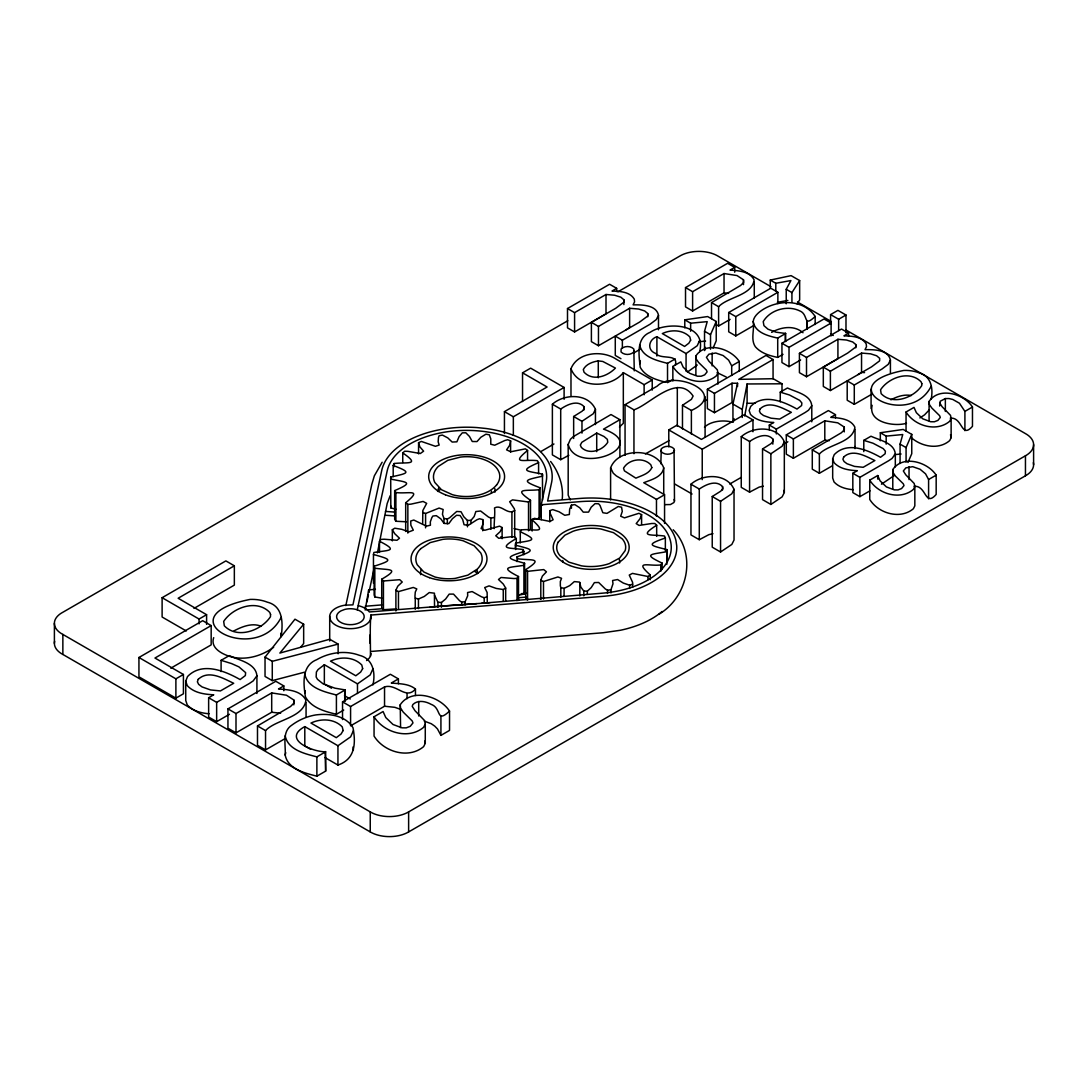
<?xml version="1.0" encoding="UTF-8"?>
<svg xmlns="http://www.w3.org/2000/svg" width="1088" height="1088" viewBox="0 0 1088 1088"><rect width="100%" height="100%" fill="white"/><g stroke="black" fill="none" stroke-linecap="round" stroke-linejoin="round"><path stroke-width="1.5" d="M481.671 603.282L602.262 593.191A80.05 46.213 0 0 0 670.48 541.022A80.05 46.213 0 0 0 580.122 501.636L541.253 504.778L541.253 519.67M457.3 604.846L455.097 605.227L489.94 602.67M606.002 294.494L606.002 313.806L574.586 331.949L567.501 327.869L567.501 308.543L574.586 312.637L606.002 294.494L614.557 295.215L620.813 297.174L623.873 299.758L623.791 302.287L615.726 308.285L591.396 322.334L591.396 341.659L598.468 345.739L639.622 322.075L647.673 316.078L647.754 313.548L644.708 310.964L638.67 309.033L629.626 308.271L598.468 326.427L591.396 322.334M837.923 339.293L837.923 358.605L806.507 376.747L799.422 372.667L799.422 353.342L806.507 357.435L837.923 339.293L846.478 340.014L852.734 341.972L855.794 344.556L855.712 347.086L847.647 353.083L823.317 367.132L823.317 386.458L830.389 390.538L871.542 366.874L879.594 360.876L879.675 358.346L876.629 355.762L870.59 353.831L861.546 353.07L830.389 371.226L823.317 367.132M487.288 603.119L487.138 592.511L484.69 587.574L489.07 585.874L496.21 588.431L503.268 589.533L505.675 588.05L503.282 584.066L498.508 579.496L501.024 577.483L513.917 578.544L517.018 578.354L518.514 576.518C498.726 566.426 509.347 567.786 524.117 565.27L524.552 563.244C506.328 558.212 504.846 557.546 523.858 551.548L523.192 549.549C509.306 547.495 496.93 549.794 516.283 538.546L514.57 536.778L511.455 536.71L498.712 538.274L495.761 535.745L500.181 531.624L502.112 527.544L499.542 526.157L484.731 530.291L481.086 528.523L483.086 523.818L482.746 519.602L479.55 518.745L476.952 519.751L468.248 525.341L464.073 524.715L462.658 519.452L460.074 515.508L456.579 515.263L452.39 518.718L448.814 523.627L444.067 523.437L440.898 518.949L436.315 515.658L432.861 516.038L431.786 517.738L430.304 521.954L430.426 525.218L426.414 526.13L413.807 520.037L410.72 521.016L410.87 525.246L413.318 530.182L408.925 531.882L401.798 529.326L394.74 528.21L392.333 529.706L392.333 540.872M494.972 492.143L495.081 490.43A28.478 16.442 0 0 0 494.822 488.716M434.52 606.941L434.438 593.191L429.257 592.552L424.293 596.455L418.458 599.012L415.262 598.142L414.936 596.346L415.29 592.049L416.786 588.907L413.277 587.452L398.466 591.6L395.896 590.199L397.814 586.133L402.247 582.012L399.731 579.686L383.438 580.978L381.725 579.197C401.078 567.95 388.702 570.262 374.816 568.194L374.136 566.195C393.149 560.198 391.68 559.531 373.456 554.499L373.891 552.486C388.661 549.97 399.282 551.33 379.494 541.239L380.977 539.403L384.091 539.213L396.984 540.274L399.5 538.247L394.726 533.691L392.333 529.706M366.588 660.566A20.713 11.954 0 0 0 370.437 656.118C370.586 642.736 369.743 628.782 370.872 615.06L603.024 596.346A85.571 49.409 0 0 0 676.722 545.727L675.947 540.586A85.571 49.409 0 0 0 579.36 498.481L547.618 501.038L551.548 482.678A85.571 49.409 0 0 0 485.955 428.482L477.129 427.584A85.571 49.409 0 0 0 381.711 470.546L352.934 604.86L344.869 605.186A20.713 11.954 0 0 0 335.866 625.233A20.713 11.954 0 0 0 370.437 619.711L370.872 615.06M422.661 523.532L422.824 510.544L426.673 503.363L423.123 501.446L410.951 504.152L407.85 504.37L405.688 502.765C423.314 488.308 408.095 494.21 395.882 492.524L394.672 490.606C414.61 482.052 406.858 482.378 390.823 479.114L390.701 477.088C407.714 473.144 412.91 472.886 393.19 465.474L394.169 463.515C407.034 461.951 421.083 465.61 402.75 452.921L404.722 451.234L407.85 451.33L420.294 453.533L423.613 451.166L419.846 446.842L418.567 442.68L421.342 441.429L435.445 446.311L439.158 445.046L438.165 441.837L438.478 437.539L439.076 435.758L442.381 435.064L447.807 437.906L452.159 442.054L456.892 441.823L459.095 436.642L462.291 432.847L465.814 432.779L469.445 436.438L472.26 441.51L477.006 441.565L480.855 437.254L485.928 434.207L489.314 434.778L490.797 438.913L490.77 444.23L494.714 445.223L504.832 440.49L507.674 439.729L510.598 440.871L510.598 452.05M510.598 440.871L509.796 445.074L506.586 449.861L510.707 451.778L525.409 448.854L527.571 450.459L527.571 460.047M562.251 499.161C563.584 485.697 558.851 472.07 550.623 461.475M515.372 548.366L515.63 543.143C531.08 540.246 540.219 541.008 520.282 531.76L521.614 529.883C533.501 528.346 548.964 534.902 532.127 519.874L534.398 518.323L549.943 521.438L553.126 519.751L549.794 512.489L549.753 510.68L552.758 509.606L559.055 511.754L564.781 515.29L569.337 514.502L569.663 509.184L571.445 505.09L574.872 504.601L579.727 507.77L583.263 512.149L588.554 512.122L591.178 507.212L595.068 503.635L598.577 503.785L599.991 505.39L602.847 512.734L607.009 513.373L618.31 506.464L621.574 507.239L622.282 511.442L620.677 516.202L624.458 517.861L638.901 513.305L641.594 514.624L641.594 524.198M666.767 564.454L667.026 549.644C649.441 545.238 645.905 544.748 665.353 537.989L664.51 536.017C651.209 534.235 637.826 537.268 656.676 525.218L654.813 523.491L651.698 523.505L639.105 525.436L636.194 523.6L640.016 518.745L641.594 514.624M370.872 618.487L371.076 617.141M610.599 499.977L610.599 467.894C618.174 447.494 655.982 447.508 663.721 467.854L663.721 494.877M625.056 455.342L625.056 404.668L657.247 386.09C673.798 369.417 729.599 393.135 691.383 410.434L682.475 405.294L682.475 428.93M663.721 467.854C662.32 477.115 651.141 479.767 643.77 482.718L664.564 494.727L664.564 523.437M742.247 417.479L742.247 409.442L747.102 383.969L782 383.792L782 391.843M744.682 416.01L747.102 403.281L747.102 383.969M570.262 499.99L568.181 495.081L568.181 444.407L570.452 439.239L573.403 436.574L610.994 414.542L619.902 419.682L619.902 456.838M345.834 605.581L371.756 484.554L374.34 475.85L382.146 462.237M357.258 609.797A13.804 7.97 0 0 0 353.219 608.913L351.791 608.777A13.804 7.97 0 0 0 344.733 609.43L341.129 610.803A13.804 7.97 0 0 0 340.15 622.05L342.298 623.166A13.804 7.97 0 0 0 357.326 623.601A13.804 7.97 0 0 0 364.113 615.849L363.882 615.033A13.804 7.97 0 0 0 362.331 612.707L361.529 612A13.804 7.97 0 0 0 358.469 610.246L357.258 609.797L387.178 470.941A80.05 46.213 0 0 1 476.462 430.739A80.05 46.213 0 0 1 546.067 482.283L541.253 504.778M365.174 610.082L368.682 589.873L375.414 589.329M377.427 552.867L387.178 503.513L390.17 495.693M366.928 601.909L368.438 594.85M369.022 592.103L373.769 569.976M518.609 595.245L524.117 594.007L524.552 591.994L524.552 563.244M353.396 730.687L350.635 736.834L337.946 745.742L304.803 726.607C281.357 739.35 312.963 752.066 325.652 751.794L325.652 771.12L316.88 776.179C304.912 773.078 287.885 769.175 285.192 755.099C285.94 745.035 281.642 731.612 291.992 725.03C298.914 719.916 306.993 716.434 315.479 714.979C328.603 713.143 345.617 715.346 352.988 727.709C356.048 743.702 355.042 759.261 337.946 765.054L324.972 757.574M285.192 755.099L285.722 752.665M343.726 710.07L336.41 714.286C324.945 711.498 311.481 707.948 305.388 696.837C303.375 683.59 301.498 665.734 316.717 659.682C329.419 652.365 345.331 650.134 359.23 655.262C372.98 658.526 375.741 672.615 372.939 684.896M304.735 693.206L305.266 690.771M666.101 382.296C656.445 379.93 645.293 376.611 640.234 367.295C638.887 355.082 635.922 338.028 650.202 332.275C666.4 321.314 706.901 323.054 699.679 351.574M639.649 364.099L640.356 360.89M370.437 656.118L371.076 653.643M732.945 421.763L732.945 404.07L737.542 383.262L732.034 383.221L714.449 393.38L707.363 389.3L707.363 408.612L714.449 412.692L732.034 402.533L732.034 383.221M733.298 421.777L734.006 418.581M783.02 354.334L777.716 357.394C769.583 355.776 761.015 353.219 755.358 346.759C750.326 339.442 754.691 329.678 753.195 321.518C753.59 317.519 756.473 314.5 759.41 312.038C775.322 299.445 802.998 298.071 815.17 316.458L815.17 324.496M515.372 545.183C532.943 549.59 536.493 550.079 517.045 556.838L517.888 558.81C531.189 560.592 544.571 557.559 525.722 569.609L527.571 571.336L543.742 569.582L546.448 571.839L542.382 576.082L540.804 580.203L543.497 581.522L557.926 576.966L561.558 578.313L560.334 581.509L560.347 585.806L560.823 587.588L564.087 588.363L569.69 585.643L574.328 581.604L579.55 582.094L580.883 587.166L583.807 591.042L583.807 595.83M372.939 668.794L370.178 674.941L357.476 683.849L324.346 664.714L318.022 669.582L316.39 672.03L316.146 676.954L317.465 679.306L322.973 683.754L334.914 688.174L345.195 689.914L345.195 701.175M699.679 340.313L697.245 345.712L686.066 353.559L656.907 336.722C648.598 339.374 646.639 350.241 655.71 353.464C661.15 360.114 678.926 353.029 675.254 365.323M570.982 395.746L570.982 368.723C577.66 351.873 602.494 349.874 616.338 359.258L652.229 379.97L652.229 390.102M568.847 455.314L560.701 459.694L552.378 454.893L552.378 404.219C564.482 393.475 588.336 393.122 595.449 409.346L593.246 413.753L581.971 421.314L573.648 416.5L573.648 438.464M734.033 489.355L731.83 493.775L720.555 501.323L712.232 496.522L712.232 547.182L720.555 551.997L731.83 544.435L734.033 540.029L734.033 489.355C726.92 473.13 703.066 473.484 690.962 484.228L690.962 534.902L699.285 539.716L708.9 534.63L712.994 533.718M784.326 441.81L782.122 446.216L770.862 453.778L762.538 448.963L762.538 499.637L770.862 504.438L782.122 496.89L784.326 492.483L784.326 441.81C777.226 425.585 753.372 425.938 741.254 436.682L741.254 487.356L749.578 492.157L759.206 487.084L763.3 486.159M705.432 347.358L704.534 350.554L704.534 331.242L707.214 321.64L690.635 323.204L684.787 319.831L684.787 327.882M900.075 463.447L900.075 444.135L902.754 434.534L886.176 436.111L880.328 432.738L880.328 440.776M281.166 617.318C255.993 667.529 161.894 616.774 250.118 599.42A26.955 15.558 0 0 1 267.281 602.154C283.274 606.016 283.07 623.438 281.166 636.63L280.908 633.148M931.165 386.186C909.01 430.358 826.214 385.71 903.842 370.437A23.718 13.695 0 0 1 918.952 372.83C930.974 375.822 933.45 388.321 931.165 399.065M213.697 637.65C209.807 648.57 223.625 654.935 232.152 657.098C246.609 660.362 261.882 655.901 273.646 647.278M906.481 423.259C894.254 426.999 867.857 422.416 872.141 405.334M283.818 690.758L283.818 685.93L278.514 688.99C288.13 689.71 300.9 690.363 305.918 700.155C303.606 717.93 276.121 719.372 265.54 730.592L257.489 725.941L257.489 745.253L265.54 749.904L285.301 738.494M734.699 272.204L734.699 267.376L730.021 270.082C738.48 270.708 749.727 271.293 754.134 279.915C752.107 295.542 727.913 296.806 718.61 306.694L711.525 302.6L711.525 318.689M835.462 417.874L835.462 414.65L830.783 417.357C839.256 417.982 850.49 418.567 854.896 427.19C852.87 442.816 828.675 444.094 819.373 453.968L812.287 449.874L812.287 469.186L819.373 473.28L832.306 465.814M494.183 528.632C493.979 522.24 495.258 513.522 494.523 507.96C500.602 504.492 505.471 512.53 511.918 511.795L514.692 510.544L514.325 508.749L509.646 501.731L512.502 499.868L528.537 501.99L530.509 500.303C512.176 487.614 526.225 491.273 539.09 489.709L540.07 487.75C520.35 480.338 525.545 480.08 542.558 476.136L542.436 474.11C526.402 470.846 518.636 471.172 538.587 462.618L537.377 460.7C525.164 459 509.932 464.916 527.571 450.459M660.81 463.746L661.327 448.746C664.646 445.522 670.806 445.468 674.057 448.8L674.492 501.038L673.907 502.547L670.412 504.56L665.122 504.628M939.638 406.042L940.195 401.254L945.35 398.575L948.994 398.548L952.789 399.459L959.453 403.24L964.906 411.386L972.468 407.007C963.941 393.774 939.121 386.43 929.084 401.431L929.084 420.743M634.263 350.581L633.692 352.09C630.387 355.3 624.281 355.232 621.044 351.982L621.112 348.962C624.417 345.739 630.578 345.685 633.828 349.03L634.263 370.858M674.492 450.364L673.907 451.874C670.616 455.083 664.51 455.002 661.273 451.751L660.81 450.242M209.073 713.769C201.144 713.13 192.862 710.981 187.272 704.97L185.735 700.468L185.735 681.156L187.517 676.573C202.055 661.45 224.849 670.929 240.108 679.565L245.358 675.553L245.63 672.629L238.911 666.862L231.526 663.571L221.095 660.334L221.095 671.609M853.21 489.695C846.233 489.151 838.943 487.247 834.034 481.957L832.674 477.999L832.674 458.687L834.238 454.648C847.035 441.347 867.095 449.684 880.518 457.286L885.142 453.764L885.387 451.18L883.211 448.596L872.97 443.21L863.79 440.368L863.79 451.629M710.518 349.18L710.518 334.696L716.217 321.49L707.662 316.554L684.787 319.831M713.048 348.146L716.217 340.802L716.217 321.49M906.073 462.074L906.073 447.59L911.758 434.384L903.203 429.447L880.328 432.738M907.963 462.509L911.758 453.696L911.758 434.384M221.095 660.334L229.282 655.615C238.789 660.185 255.802 663.122 256.918 675.77L253.191 680.898L249.356 683.482L216.648 702.358L208.638 697.734L208.638 717.046L216.648 721.67L229.446 714.286M780.259 401.798L780.259 392.142L787.467 387.994C795.831 392.006 810.791 394.59 811.784 405.715L808.506 410.23L805.134 412.502L776.342 429.121L769.298 425.054L769.298 429.882M863.79 440.368L870.985 436.22C879.362 440.232 894.322 442.816 895.315 453.941L892.038 458.456L888.665 460.727L859.874 477.346L852.829 473.28L852.829 492.592L859.874 496.658L869.951 490.851M531.923 519.316L539.09 518.446L540.07 516.501L540.07 487.75M449.534 711.09C435.798 723.914 441.878 708.166 431.242 704.398C425.734 701.284 417.846 699.625 412.855 704.562L412.216 706.33L415.018 710.75L424.592 720.582L425.272 724.037L423.64 727.287C408.653 740.017 383.819 732.646 374.054 716.747L383.085 711.538L385.778 717.55L393.013 724.486L401.962 727.831L406.218 727.858L410.23 726.322L412.991 722.922L412.162 720.895L403.294 712.178L400.574 708.288L400.234 704.752C411.631 687.711 439.824 696.048 449.534 711.09L449.534 730.402L440.926 735.379L437.471 728.933L434.738 726.131L431.242 723.71L424.293 721.14M425.272 724.037L425.272 743.349L423.64 746.613C408.653 759.329 383.819 751.958 374.054 736.073L374.054 716.747M739.269 361.474L731.694 365.84L728.661 360.182L723.18 355.572L715.795 353.015L708.941 354.185L706.438 357.286L708.9 361.162L717.318 369.825L717.93 372.858L716.489 375.727C703.297 386.92 681.442 380.433 672.846 366.452L680.802 361.869L683.169 367.146L689.534 373.266L697.408 376.203L701.162 376.23L704.684 374.87L707.118 371.878L706.384 370.097L698.578 362.426L696.198 358.999L695.885 355.898C705.922 340.898 730.742 348.228 739.269 361.474L739.269 371.13M936.17 475.157L928.594 479.522L925.562 473.851L920.081 469.254L912.696 466.684L905.842 467.867L903.339 470.968L905.801 474.844L914.219 483.507L914.831 486.54L913.39 489.41C900.198 500.602 878.342 494.115 869.747 480.134L877.703 475.538L880.07 480.828L886.434 486.934L894.309 489.872L898.062 489.913L901.585 488.553L904.019 485.561L903.285 483.779L895.478 476.109L893.098 472.682L892.786 469.567C902.822 454.58 927.629 461.91 936.17 475.157L936.17 494.469C924.61 507.457 926.677 485.085 913.961 486.309M939.638 402.818L942.099 406.708L950.518 415.358L951.13 418.404L949.688 421.274C936.496 432.466 914.641 425.979 906.046 411.998L914.002 407.402L916.368 412.692L922.746 418.798L930.621 421.736L934.361 421.777L937.883 420.417L940.318 417.425L939.583 415.643L931.777 407.973L929.397 404.546L929.084 401.431M951.13 418.404L951.13 437.716L949.688 440.586C938.522 450.296 920.856 446.542 910.71 437.104M616.665 291.557L616.665 288.334L612 291.04C619.779 291.298 629.734 291.598 634.29 299.118L634.576 301.879L633.094 304.871C641.702 304.762 656.295 304.694 658.498 315.275L656.322 319.546L650.053 324.238L622.363 340.218L615.278 336.124L615.278 355.45L620.949 358.714M848.586 336.355L848.586 333.146L843.921 335.838C851.7 336.097 861.655 336.396 866.211 343.917L866.497 346.678L865.014 349.67C873.623 349.561 888.216 349.493 890.419 360.074L888.243 364.344L881.974 369.036L854.284 385.016L847.198 380.936L847.198 400.248L854.284 404.328L871.774 394.237M786.23 303.797L786.23 289.313L790.908 280.568L775.798 283.288L770.263 280.078L770.263 288.13M610.953 592.933L610.953 589.737L612.993 583.766L612.598 580.502L617.603 579.537L623.329 583.073L629.639 585.222L632.631 584.147L632.59 582.338L629.258 575.076L632.454 573.39L647.986 576.504L650.27 574.954C633.42 559.926 648.897 566.481 660.783 564.944L662.116 563.067C642.178 553.819 651.304 554.581 666.767 551.67M465.147 604.901L465.147 601.705L467.69 595.802L467.582 592.538L472.151 591.573L481.494 596.809L484.201 597.72L487.288 596.727M791.928 302.246L791.928 292.59L799.653 280.568L791.098 275.631L770.263 280.078M797.069 303.892L799.653 299.88L799.653 280.568M929.465 409.686L924.555 414.854L919.877 417.928M304.395 672.234L272.272 680.626L265.037 676.45L265.037 657.125L294.97 619.194L303.661 624.199L303.661 643.525L300.56 647.292M303.661 624.199L279.861 653.072L329.732 639.254L338.123 644.11L338.123 653.766M470.968 523.573L470.968 520.377L474.164 516.569L475.85 511.537L480.624 511.006L488.444 517.018L490.865 518.16L494.183 517.453M894.241 475.524L881.47 484.201M652.229 379.97L644.123 384.649L623.329 372.64C610.749 388.457 578.544 388.906 570.982 368.723M619.466 426.999L623.329 423.314L623.329 372.64M697.245 365.024L687.358 372.123M583.807 591.042L587.33 591.192L591.206 587.615L594.374 582.61L598.672 582.474L605.322 588.948L607.526 590.226L610.953 589.737M659.042 614.176C687.63 597.135 697.122 554.758 673.214 529.774M434.52 595.109L437.934 602.249L441.429 602.494L445.618 599.026L449.194 594.116L453.506 594.102L459.598 600.753L461.693 602.099L465.147 601.705M864.566 372.626L861.546 372.382L858.092 374.558M626.171 329.759L629.626 327.583L629.626 308.271M567.501 308.543L609.593 284.254L616.665 288.334M567.8 320.742L62.859 612.258A25.99 15.001 0 0 0 62.859 634.426L62.859 654.446L370.246 831.926A26.738 15.436 0 0 0 408.626 831.926L1025.454 475.796A26.656 15.395 0 0 0 1033.355 462.672M617.848 291.842L679.687 256.142A26.493 15.286 0 0 1 718.053 256.142L771.011 286.715M522.539 401.54L522.539 372.83L530.645 368.152L564.101 387.464L564.101 399.296M728.606 293.379L724.037 292.849L692.607 310.991L685.522 306.898L685.522 287.586L727.614 263.296L734.699 267.376M186.279 630.972L162.112 617.018L162.112 597.706L225.869 560.905L234.342 565.801L234.342 585.113L193.977 608.41M685.522 287.586L692.607 291.679L724.037 273.537L737.011 275.563L743.498 279.793L743.553 282.54L740.615 285.478L711.525 302.6M234.342 565.801L178.133 598.25L206.598 614.693L206.598 624.349M504.438 433.582L504.438 411.631L547.101 387.002L522.539 372.83M504.438 411.631L513.346 416.772L564.101 387.464M634.018 352.798L639.853 349.438M552.378 404.219L560.701 409.034C567.229 404.614 577.374 399.568 583.97 406.586L584.229 408.694L582.162 411.169L573.648 416.5M753.195 325.87L735.787 335.92L728.702 331.826L728.702 312.514L770.794 288.225L777.866 292.305L777.866 303.579M162.112 597.706L199.063 619.045L206.598 614.693M211.167 625.586L154.958 658.036L183.423 674.478L183.423 693.79L175.889 698.142L138.938 676.818L138.938 657.492L202.694 620.69L211.167 625.586L211.167 644.898L170.802 668.195M715.768 324.36L718.61 326.006L730.102 319.369M728.702 312.514L735.787 316.608L777.866 292.305M639.649 344.787C642.029 357.177 657.002 360.618 667.529 363.338L675.254 358.877M540.899 451.534L553.942 443.999M672.683 379.685L667.529 382.663L667.529 363.338M625.056 404.668L633.95 409.809C649.835 404.695 677.334 372.762 693.11 396.059L691.41 399.35L682.475 405.294M596.714 433.078L581.822 442.313L580.312 445.101L581.359 447.426C589.098 455.124 602.507 450.636 607.77 442.258L607.335 439.321L604.003 436.492L596.714 433.078L596.714 451.656M619.902 419.682L603.514 429.148C652.922 446.406 576.654 476.258 568.181 444.407M138.938 657.492L175.889 678.83L183.423 674.478M753.195 321.518C754.922 332.67 768.278 336.015 777.716 338.082L785.672 333.486L785.672 341.537M785.672 333.486L776.03 332.18L768.006 329.202L763.939 325.652L763.218 321.626C770.073 309.794 787.426 304.858 799.721 310.882C808.969 314.459 802.686 328.182 815.17 316.458M830.579 324.265L830.579 314.609L837.923 310.366L845.988 315.017L845.988 332.724M800.632 359.951L789.018 366.656L781.946 362.562L781.946 343.25L824.024 318.961L831.11 323.041L831.11 335.92M707.363 389.3L765.979 355.45L773.065 359.53L773.065 378.855M781.946 343.25L789.018 347.344L831.11 323.041M830.579 314.609L838.644 319.26L845.988 315.017M773.065 359.53L738.738 379.358L773.187 378.706L782 383.792M799.422 353.342L841.514 329.052L848.586 333.146M668.78 446.801L668.78 429.91L676.872 425.245L701.42 439.416L744.07 414.786L752.978 419.927L752.978 431.746M208.638 697.734L213.738 694.797C204.34 694.321 194.004 692.934 187.272 685.658L185.735 681.156M645.361 453.9L669.202 440.531M280.622 713.252L271.701 712.232L236.001 732.85L227.95 728.198L227.95 708.886L275.781 681.278L283.818 685.93M227.95 708.886L236.001 713.538L271.701 692.92L286.457 695.218L293.828 700.019L293.882 703.147L290.55 706.493L257.489 725.941M668.78 429.91L702.236 449.235L752.978 419.927M769.298 425.054L773.786 422.47C765.517 422.049 756.418 420.825 750.502 414.419L749.142 410.462L750.706 406.422C763.504 393.122 783.564 401.458 796.987 409.061L801.611 405.538L801.856 402.954L799.694 400.37L789.439 394.985L780.259 392.142M741.254 436.682L749.578 441.483C756.119 437.077 766.265 432.031 772.847 439.049L773.106 441.157L771.038 443.632L762.538 448.963M610.599 467.894L613.265 473.198L616.338 475.918L656.472 499.392L664.564 494.727M829.382 440.654L824.799 440.123L793.37 458.266L786.298 454.186L786.298 434.86L828.376 410.57L835.462 414.65M304.735 673.894C307.428 687.97 324.455 691.886 336.41 694.974L345.195 689.914M690.962 484.228L699.285 489.042C705.813 484.622 715.958 479.577 722.554 486.594L722.813 488.716L720.746 491.178L712.232 496.522M783.537 444.285L787.862 441.796M786.298 434.86L793.37 438.954L824.799 420.811L837.774 422.838L844.261 427.067L844.315 429.814L841.378 432.752L812.287 449.874M342.53 719.576L342.53 701.869L390.361 674.261L398.412 678.912L398.412 683.74M729.776 483.997L741.377 477.292M342.53 701.869L350.581 706.52L384.54 686.922C396.386 683.196 405.892 700.4 415.453 689.044C408.734 683.482 399.459 683.89 391.299 683.006L398.412 678.912M401.486 709.675L394.808 707.322L384.54 706.234L350.581 725.832L350.581 706.52M285.192 735.787C287.885 749.863 304.912 753.766 316.88 756.867L325.652 751.794M852.829 473.28L857.317 470.696C849.034 470.274 839.95 469.05 834.034 462.645L832.674 458.687M950.259 418.173C962.989 416.949 960.908 439.321 972.468 426.319L972.468 407.007M62.859 634.426L370.246 811.893A26.738 15.436 0 0 0 408.626 811.893L1025.454 455.777A26.656 15.395 0 0 0 1025.454 433.609L846.015 330.018M422.661 512.353L425.585 513.495L439.09 508.069L443.156 509.483L442.462 514.311L443.945 518.446L447.331 519.003L449.616 517.779L456.715 511.469L460.999 511.714L463.814 516.773L467.446 520.445L470.968 520.377M233.92 630.89C242.094 626.647 252.226 622.472 261.324 626.334M890.895 399.826C897.083 396.522 904.278 394.101 911.336 395.529M771.623 332.37C781.021 326.998 794.349 324.863 802.998 332.751M539.934 505.866L542.558 504.886M540.246 598.89L541.484 598.522M265.037 657.125L272.272 661.314L338.123 644.11M598.278 360.903C592.593 361.814 586.065 364.126 583.304 369.553L584.038 372.205C593.137 381.67 607.498 376.244 615.427 368.084L602.779 361.461L598.278 360.903L598.278 377.794M777.308 302.328L787.889 300.424M396.182 608.886L383.438 609.715L381.725 607.947L381.725 579.197M704.29 400.506L706.683 400.153M430.195 607.05L476.707 603.636M698.918 341.741L705.554 341.115M894.458 454.634L901.095 454.009M365.174 606.261L381.67 604.928M521.138 593.681L526.225 593.273M366.819 609.96L383.33 608.627M517.752 597.788L526.225 597.108M455.097 605.023L369.362 611.959L368.764 611.198A20.713 11.954 0 0 0 359.638 606.016L358.319 605.676M370.872 651.467L603.024 632.754L620.391 630.265A85.571 49.409 0 0 0 662.089 611.483M406.395 521.791L395.882 521.261L394.672 519.357L394.672 490.606M747.102 403.281L755.412 403.24M385.492 511.428L395.434 512.135M385.492 515.25L395.434 515.97M381.806 598.169L374.816 596.945L374.136 594.946L374.136 566.195M521.261 530.278L514.026 528.537M717.06 372.626L726.254 377.019M396.127 509.374L390.823 507.865L390.701 505.825M500.752 536.887L502.534 537.758M786.23 289.313L791.928 292.59M797.477 302.002L831.314 321.531M830.579 333.921L833.272 335.471M704.534 331.242L710.518 334.696M900.075 444.135L906.073 447.59M732.945 404.07L742.247 409.442M674.587 483.942L692.05 494.02M331.541 688.187L324.346 684.039L324.346 664.714M344.515 695.681L350.268 699.013M310.57 749.251L304.803 745.919L304.803 726.607M325.652 771.12L325.19 751.522M674.057 499.474L674.492 501.038M783.89 490.362L784.326 492.483M950.518 434.67L951.13 437.716M424.81 741.05L425.272 743.349M352.988 747.021L353.396 749.999M400.574 727.6L400.234 704.752M854.896 446.502L855.032 448.637L855.032 429.325M1033.6 444.693L1033.6 464.726M1025.454 455.777L1025.454 475.796M964.906 411.386L964.906 430.698M945.35 398.575L945.35 411.441M928.594 479.522L928.594 498.834M914.831 486.54L914.831 505.852L913.39 508.722C900.198 519.914 878.342 513.427 869.747 499.446L869.747 480.134M909.038 466.711L909.038 479.59M906.046 411.998L906.046 431.31M895.315 453.941L895.315 466.82M892.786 469.567L892.786 488.879M890.419 360.074L890.419 372.939M886.176 436.111L886.176 444.149M878.07 475.755L878.07 478.978M877.703 475.538L877.703 478.761M871.08 389.178L871.08 408.49M861.546 353.07L861.546 372.382M859.874 477.346L859.874 496.658M855.794 344.556L855.794 347.779M854.284 385.016L854.284 404.328M844.261 427.067L844.261 431.895M838.644 319.26L838.644 330.534M830.389 371.226L830.389 390.538M824.799 420.811L824.799 440.123M819.373 453.968L819.373 473.28M811.784 405.715L811.784 421.818M807.228 321.042L807.228 329.093M806.806 320.81L806.806 328.848M806.507 357.435L806.507 376.747M793.37 438.954L793.37 458.266M789.018 347.344L789.018 366.656M785.25 333.254L785.25 341.292M777.716 338.082L777.716 357.394M776.342 429.121L776.342 433.949M775.798 283.288L775.798 291.326M772.847 439.049L772.847 444.122M770.862 453.778L770.862 504.438M754.27 282.05L754.27 298.153M749.578 441.483L749.578 492.157M743.498 279.793L743.498 284.621M737.542 383.262L737.542 386.485M735.787 316.608L735.787 335.92M731.694 365.84L731.694 375.496M724.037 273.537L724.037 292.849M722.554 486.594L722.554 489.981M720.555 501.323L720.555 551.997M718.61 306.694L718.61 326.006M717.93 372.858L717.93 384.132M714.449 393.38L714.449 412.692M712.15 353.029L712.15 365.908M705.092 396.739L705.092 437.267M702.236 449.235L702.236 479.631M699.285 489.042L699.285 539.716M695.885 355.898L695.885 375.21M692.607 291.679L692.607 310.991M691.383 410.434L691.383 434.071M690.635 323.204L690.635 331.255M686.066 353.559L686.066 371.253M677.307 387.437L677.307 426.292M672.846 366.452L672.846 380.936M667.026 549.644L667.026 562.428M665.353 537.989L665.353 550.759M662.116 563.067L662.116 569.459M660.783 564.944L660.783 571.336M658.498 315.275L658.498 329.759M656.907 336.722L656.907 356.034M656.676 525.218L656.676 536.398M656.472 499.392L656.472 516.283M650.27 574.954L650.27 579.741M647.986 576.504L647.986 579.7M647.754 313.548L647.754 316.771M644.123 384.649L644.123 394.781M633.95 409.809L633.95 453.723M632.631 584.147L632.631 587.343M629.639 585.222L629.639 588.404M623.873 299.758L623.873 304.586M622.363 340.218L622.363 348.269M607.526 590.226L607.526 593.422M598.468 326.427L598.468 345.739M595.449 409.346L595.449 424.551M587.33 591.192L587.33 594.388M583.97 406.586L583.97 409.972M581.971 421.314L581.971 433.133M579.904 582.678L579.782 595.966M574.586 312.637L574.586 331.949M571.445 505.09L571.445 508.273M564.087 588.363L564.087 596.346M560.701 409.034L560.701 459.694M560.823 587.588L560.823 597.176M549.753 510.68L549.753 521.859M543.497 581.522L543.497 599.08M542.436 474.11L542.558 500.086M540.804 580.203L540.804 599.366M539.09 489.709L539.09 518.446M538.587 462.618L538.587 473.797M532.127 519.874L532.127 531.053M530.509 500.303L530.509 529.054L528.537 530.74L528.537 501.99M527.571 571.336L527.571 600.086L525.722 598.346L525.722 569.609M524.117 565.27L524.117 594.007M523.858 551.548L523.858 554.744M523.192 549.549L523.192 554.35M520.282 531.76L520.282 542.939M518.514 576.518L518.514 600.467M517.045 556.838L517.045 561.626M517.018 578.354L517.018 600.712M516.283 538.546L516.283 543.347M515.63 543.143L515.63 549.535M514.692 510.544L514.692 537.69M513.346 416.772L513.346 435.35M511.918 511.795L511.918 537.35M505.675 588.05L505.675 600.821M503.268 589.533L503.268 600.712M502.112 527.544L502.112 538.723M490.865 518.16L490.865 529.326M484.201 597.72L484.201 602.507M482.746 519.602L482.746 530.781M467.446 520.445L467.446 526.837M461.693 602.099L461.693 605.295M447.331 519.003L447.331 523.804M443.945 518.446L443.945 523.233M441.429 602.494L441.429 607.281M440.926 716.067L440.926 735.379M437.934 602.249L437.934 607.322M425.585 513.495L425.585 527.857M418.703 701.502L418.703 715.986M418.567 442.68L418.567 453.859M418.458 599.012L418.458 608.586M415.453 689.044L415.453 695.477M415.262 598.142L415.262 609.321M408.626 811.893L408.626 831.926M407.85 504.37L407.85 533.106M407.062 693.886L407.062 698.714M405.688 502.765L405.688 531.502M402.75 452.921L402.75 462.495M398.466 591.6L398.466 609.158M395.882 492.524L395.882 521.261M395.896 590.199L395.896 610.966M394.169 463.515L394.169 466.711M393.19 465.474L393.19 476.653M390.701 477.088L390.823 507.865M384.54 686.922L384.54 706.234M383.438 580.978L383.438 609.715M379.494 541.239L379.494 552.418M374.816 568.194L374.816 596.945M373.456 554.499L373.456 583.25M370.246 811.893L370.246 831.926M369.784 635.147L369.784 643.062M368.682 589.873L368.682 592.43M357.476 683.849L357.476 693.505M344.719 689.642L344.719 700.903M337.946 745.742L337.946 765.054M336.41 694.974L336.41 714.286M329.705 616.175L329.705 640.995M316.88 756.867L316.88 776.179M306.068 702.59L306.068 717.087M293.828 700.019L293.828 704.847M272.272 661.314L272.272 680.626M271.701 692.92L271.701 712.232M265.54 730.592L265.54 749.904M256.918 675.77L256.918 693.464M236.001 713.538L236.001 732.85M216.648 702.358L216.648 721.67M199.063 619.045L199.063 623.873M175.889 678.83L175.889 698.142M54.4 623.342L54.4 643.375M62.859 654.446A25.99 15.001 0 0 1 54.645 641.308M704.48 427.203A21.556 12.444 0 0 1 732.686 422.266M420.634 574.668A28.478 16.442 0 0 1 421.26 569.541M476.952 570.126A28.478 16.442 0 0 1 477.469 573.553M474.926 571.608A37.958 21.923 0 0 1 477.673 573.254M562.741 562.292A28.478 16.442 0 0 1 562.795 560.565M619.589 562.999A28.478 16.442 0 0 0 619.657 561.286A35.591 20.55 0 0 0 619.344 559.572M437.566 491.246A37.958 21.923 0 0 1 440.286 489.573M438.178 491.545A28.478 16.442 0 0 1 438.586 488.118M491.477 491.246A24.847 14.348 0 0 1 491.286 492.742M270.558 614.502L270.463 616.733C261.283 630.537 237.442 639.486 224.318 625.804L223.679 621.411C232.818 607.526 256.632 598.781 269.742 612.408L270.558 614.502M921.835 383.71L921.74 385.655C913.662 397.814 892.69 405.688 881.144 393.652L880.573 389.79C888.624 377.563 909.568 369.866 921.114 381.861L921.835 383.71M198.247 679.293L197.377 681.795L198.655 684.352L202.042 686.909L210.596 689.942L220.415 690.934L233.689 683.278C223.244 678.409 208.638 669.528 198.247 679.293M760.158 408.816L759.397 411.019L760.512 413.277L763.504 415.521L771.011 418.186L779.661 419.07L791.343 412.325C782.15 408.041 769.298 400.221 760.158 408.816M843.69 457.042L842.914 459.245L844.043 461.502L847.022 463.746L854.542 466.412L863.192 467.296L874.874 460.55C865.681 456.266 852.829 448.446 843.69 457.042M558.103 542.218L557.274 544.177A31.906 18.414 0 0 0 560.102 555.886L568.861 562.142L581.482 565.842A35.768 20.645 0 0 0 609.28 563.598L619.67 558.049L625.124 550.65A31.906 18.414 0 0 0 622.295 538.941L613.537 532.685L600.916 528.986A35.768 20.645 0 0 0 573.118 531.23L564.917 535.174L558.103 542.218M651.821 467.622C649.101 473.81 641.539 475.578 635.868 478.162L624.417 470.846L623.533 468.207C628.823 459.027 643.443 456.838 650.855 464.848L651.821 467.622M362.658 668.644L360.645 672.085L355.803 675.77L330.507 661.164C340.476 656.377 353.736 656.703 361.787 664.986L362.658 668.644M343.128 730.538L341.115 733.978L336.274 737.664L310.964 723.058C320.946 718.27 334.193 718.583 342.244 726.866L343.128 730.538M690.635 340.177L688.854 343.196L684.597 346.446L662.334 333.581C671.106 329.378 682.774 329.664 689.86 336.94L690.635 340.177M420.689 548.692L419.043 550.528A35.795 20.672 0 0 0 417.234 564.767L423.858 572.002L434.806 576.953A31.906 18.414 0 0 0 455.138 578.408L467.854 575.144L477.319 569.065A35.768 20.645 0 0 0 480.76 552.976L474.15 545.754L463.189 540.79A31.906 18.414 0 0 0 442.87 539.335L430.154 542.613L420.689 548.692M496.59 484.949C490.756 491.966 481.535 494.999 472.763 496.142A31.906 18.414 0 0 1 452.431 494.7L441.483 489.736L434.86 482.514A35.768 20.645 0 0 1 438.314 466.426L447.78 460.346L460.496 457.082A31.906 18.414 0 0 1 480.814 458.524C488.335 460.7 496.454 464.902 499.215 472.736A35.85 20.699 0 0 1 496.59 484.949M429.42 577.646A37.958 21.923 0 0 0 486.962 559.273A37.958 21.923 0 0 0 430.63 539.689A37.958 21.923 0 0 0 429.42 577.646M569.826 565.529A37.958 21.923 0 0 0 629.054 549.032A37.958 21.923 0 0 0 574.709 527.666A37.958 21.923 0 0 0 569.826 565.529M445.373 494.768A37.958 21.923 0 0 0 504.492 478.162A37.958 21.923 0 0 0 450.01 456.906A37.958 21.923 0 0 0 445.373 494.768"/></g></svg>
